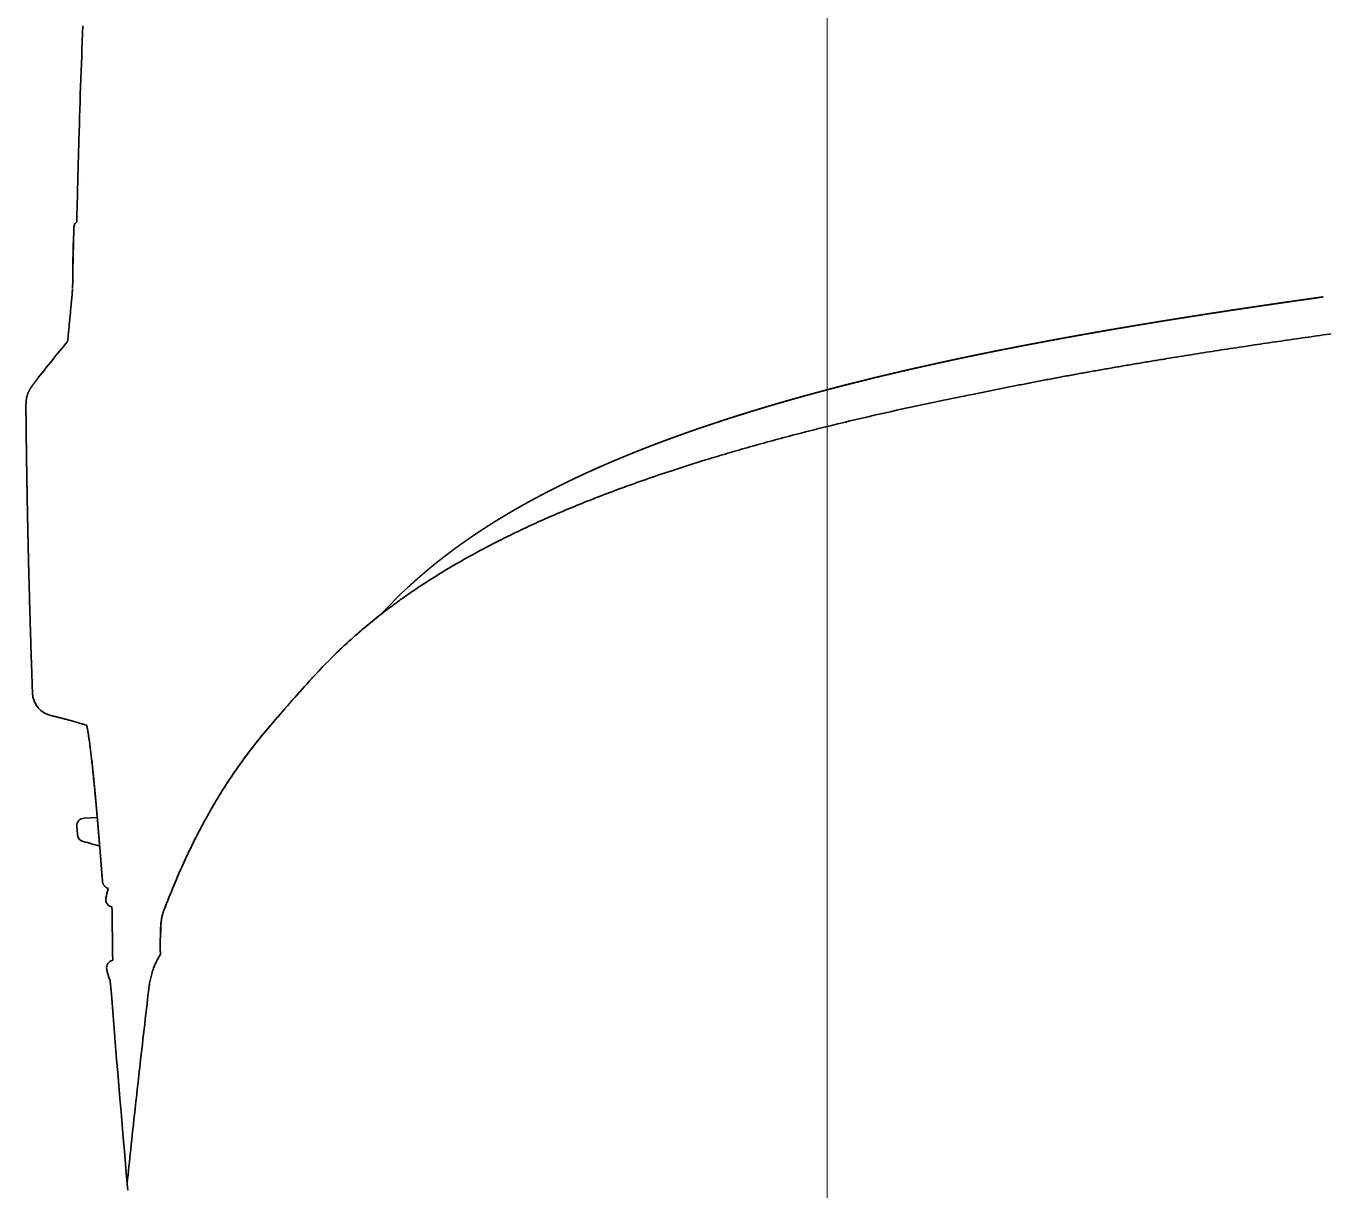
# Model space of a CAD drawing. Header units: millimetres. Extents: x 120 to 10915, y 515 to 8014.
# Drawn here: x 8266.06 to 8308.87, y 6933.44 to 6971.86 of the extents above; entities that cross this region are included whole.
import ezdxf

# ---------------------------------------------------------------- set-up
doc = ezdxf.new("R2010")
doc.units = ezdxf.units.MM
doc.layers.get('0').update_dxf_attribs({"lineweight": 13})
doc.layers.add('201_Dimensions', color=7, linetype='Continuous', lineweight=13)

# ---------------------------------------------------------------- blocks, each defined once
blk = doc.blocks.new('BLOCK14')
at = {"layer": '201_Dimensions', "color": 2, "lineweight": 18}
blk.add_line((8292.5, 3172.5), (8292.5, 2833.721191), dxfattribs=at)
blk = doc.blocks.new('2903066')
at = {"layer": '201_Dimensions', "color": 3, "lineweight": 35}
for p, q in [((8267.916, 3066.673), (8267.916, 3066.672)), ((8267.64, 3065.184), (8267.636, 3065.055)), ((8267.64, 3065.183), (8267.636, 3065.055)), ((8267.642, 3065.226), (8267.64, 3065.184)), ((8267.642, 3065.223), (8267.64, 3065.183)), ((8267.64, 3065.184), (8267.64, 3065.183)), ((8267.642, 3065.226), (8267.642, 3065.223)), ((8267.733, 3065.397), (8267.682, 3065.344)), ((8267.683, 3065.344), (8267.682, 3065.344)), ((8297.299, 3059.704), (8298.47, 3059.938)), ((8288.778, 3058.75), (8288.831, 3058.767)), ((8288.831, 3058.767), (8288.833, 3058.768)), ((8289.003, 3058.824), (8288.833, 3058.768)), ((8289.003, 3058.824), (8289.005, 3058.824)), ((8266.911, 3049.094), (8266.911, 3049.094)), ((8266.911, 3049.094), (8266.911, 3049.094)), ((8267.905, 3048.829), (8267.925, 3048.823)), ((8267.905, 3048.829), (8267.923, 3048.824)), ((8267.941, 3048.818), (8267.921, 3048.824)), ((8267.947, 3048.816), (8267.941, 3048.818)), ((8268.065, 3048.779), (8267.941, 3048.818)), ((8268.064, 3048.779), (8267.941, 3048.818)), ((8274.124, 3048.772), (8274.127, 3048.776)), ((8267.975, 3045.718), (8268.411, 3045.741)), ((8267.738, 3045.454), (8267.754, 3045.176)), ((8268.584, 3043.639), (8268.583, 3043.63)), ((8268.769, 3043.38), (8268.774, 3043.396)), ((8268.769, 3043.38), (8268.774, 3043.396)), ((8268.898, 3042.784), (8268.9, 3042.671)), ((8268.9, 3042.671), (8268.9, 3042.677)), ((8268.9, 3042.671), (8268.92, 3041.252)), ((8270.622, 3042.708), (8270.62, 3042.704)), ((8270.62, 3042.704), (8270.622, 3042.708)), ((8270.497, 3041.913), (8270.492, 3041.598)), ((8270.497, 3041.913), (8270.492, 3041.611)), ((8268.92, 3041.252), (8268.92, 3041.258)), ((8268.92, 3041.252), (8268.923, 3041.029)), ((8270.492, 3041.611), (8270.491, 3041.497))]:
    blk.add_line(p, q, dxfattribs=at)
for centre, radius, start, end in [((8551.164, 3060.067), 283.472, 177.61538, 178.42532), ((8267.773, 3065.257), 0.125, 135.9019, 177.9317), ((8337.082, 3062.755), 69.484, 178.10339, 179.62136), ((8337.094, 3062.755), 69.497, 178.10353, 179.62121), ((8301.418, 3033.045), 44.293, 140.1111, 142.2105), ((8289.437, 3041.726), 15.836, 132.7986, 137.3661), ((8289.256, 3037.825), 18.594, 134.3089, 138.0889), ((8289.23, 3037.851), 18.557, 134.3071, 138.0919), ((8327.903, 3002.827), 70.733, 137.90232, 139.48917), ((8327.916, 3002.816), 70.749, 137.90276, 139.48813), ((8267.073, 3049.878), 0.8, 182.0213, 258.3618), ((8267.988, 3045.469), 0.25, 93, 183.3404), ((8268.004, 3045.191), 0.25, 183.3421, 257.6477), ((8266.465, 3038.886), 6.24, 71.047, 76.2223), ((8272.976, 3042.2), 4.369, 164.3322, 168.3737), ((8268.941, 3043.03), 0.25, 168.3714, 260.1096), ((8270.576, 3041.906), 0.0794, 154.6344, 175.4853), ((8268.969, 3040.783), 0.25, 100.6749, 193.3178), ((8268.969, 3040.783), 0.25, 100.6749, 193.3178), ((8273.141, 3041.773), 4.538, 193.3405, 197.2551), ((8269.047, 3040.5), 0.25, 197.1146, 214.7148), ((9243.861, 3118.058), 978.111, 184.557183, 184.962716)]:
    blk.add_arc(centre, radius, start, end, dxfattribs=at)
for points, degree, knots in [([(8267.733, 3065.397), (8267.737, 3065.501), (8267.743, 3065.72), (8267.752, 3066.071), (8267.762, 3066.46), (8267.773, 3066.89), (8267.785, 3067.359), (8267.794, 3067.686), (8267.799, 3067.856)], 3, [0, 0, 0, 0, 1.24733, 2.63298, 4.207514, 5.92143, 7.789507, 9.83988, 9.83988, 9.83988, 9.83988]), ([(8267.682, 3065.344), (8267.68, 3065.342), (8267.678, 3065.339), (8267.674, 3065.335), (8267.67, 3065.33), (8267.667, 3065.325), (8267.664, 3065.32), (8267.661, 3065.315), (8267.658, 3065.31), (8267.656, 3065.305), (8267.654, 3065.301), (8267.653, 3065.296), (8267.651, 3065.291), (8267.649, 3065.286), (8267.648, 3065.28), (8267.646, 3065.271), (8267.644, 3065.253), (8267.643, 3065.238), (8267.642, 3065.226)], 3, [0, 0, 0, 0, 0.0233987, 0.0467561, 0.0701611, 0.0935393, 0.1170423, 0.1406055, 0.1643286, 0.1882135, 0.2040869, 0.2245872, 0.2455115, 0.2671598, 0.2899374, 0.3226887, 0.3665065, 0.5088522, 0.5088522, 0.5088522, 0.5088522]), ([(8298.47, 3059.938), (8300.186, 3060.281), (8301.909, 3060.593), (8303.63, 3060.88), (8306.79, 3061.373), (8309.956, 3061.818), (8311.385, 3062.011), (8313.609, 3062.302), (8315.835, 3062.581), (8316.62, 3062.678), (8319.08, 3062.979), (8321.542, 3063.269), (8323.23, 3063.464), (8327.075, 3063.903), (8330.922, 3064.329), (8333.045, 3064.561), (8335.219, 3064.796), (8337.393, 3065.03)], 5, [0, 0, 0, 0, 0, 0, 34.999018, 34.999018, 34.999018, 63.955696, 63.955696, 63.955696, 79.862865, 79.862865, 79.862865, 113.536073, 113.536073, 113.536073, 157.27085, 157.27085, 157.27085, 157.27085, 157.27085, 157.27085]), ([(8267.599, 3063.199), (8267.595, 3063.162), (8267.589, 3063.086), (8267.578, 3062.974), (8267.568, 3062.863), (8267.558, 3062.753), (8267.548, 3062.645), (8267.538, 3062.537), (8267.528, 3062.431), (8267.518, 3062.327), (8267.508, 3062.223), (8267.499, 3062.121), (8267.489, 3062.021), (8267.479, 3061.922), (8267.47, 3061.824), (8267.46, 3061.728), (8267.451, 3061.634), (8267.442, 3061.541), (8267.436, 3061.481), (8267.432, 3061.451)], 3, [0, 0, 0, 0, 0.45509, 0.905673, 1.351645, 1.792906, 2.229368, 2.660836, 3.086532, 3.507299, 3.92295, 4.332914, 4.736451, 5.134832, 5.527802, 5.91359, 6.292316, 6.665597, 7.026025, 7.026025, 7.026025, 7.026025]), ([(8288.833, 3058.768), (8288.85, 3058.774), (8288.867, 3058.779), (8288.885, 3058.785), (8288.919, 3058.796), (8288.952, 3058.807), (8288.975, 3058.815), (8289.008, 3058.826), (8289.042, 3058.837), (8289.06, 3058.842), (8289.096, 3058.854), (8289.132, 3058.866), (8289.145, 3058.87), (8289.181, 3058.882), (8289.217, 3058.893), (8289.234, 3058.899), (8289.269, 3058.91), (8289.304, 3058.922), (8289.322, 3058.927), (8289.357, 3058.938), (8289.392, 3058.95), (8289.41, 3058.955), (8289.445, 3058.966), (8289.48, 3058.978), (8289.497, 3058.983), (8289.532, 3058.994), (8289.567, 3059.005), (8289.585, 3059.011), (8289.62, 3059.022), (8289.655, 3059.033), (8289.672, 3059.038), (8289.708, 3059.049), (8289.743, 3059.06), (8289.76, 3059.066), (8289.795, 3059.077), (8289.83, 3059.088), (8289.848, 3059.093), (8289.883, 3059.104), (8289.918, 3059.115), (8289.936, 3059.12), (8289.971, 3059.131), (8290.006, 3059.142), (8290.024, 3059.147), (8290.059, 3059.158), (8290.094, 3059.169), (8290.112, 3059.174), (8290.147, 3059.185), (8290.182, 3059.196), (8290.199, 3059.201), (8290.237, 3059.212), (8290.274, 3059.224), (8290.293, 3059.229), (8290.333, 3059.241), (8290.372, 3059.253), (8290.391, 3059.259), (8290.431, 3059.271), (8290.471, 3059.283), (8290.488, 3059.288), (8290.528, 3059.3), (8290.568, 3059.312), (8290.587, 3059.317), (8290.627, 3059.329), (8290.666, 3059.341), (8290.685, 3059.346), (8290.725, 3059.358), (8290.764, 3059.369), (8290.783, 3059.375), (8290.823, 3059.387), (8290.862, 3059.398), (8290.882, 3059.404), (8290.92, 3059.415), (8290.958, 3059.426), (8290.982, 3059.433), (8291.02, 3059.444), (8291.058, 3059.455), (8291.078, 3059.461), (8291.117, 3059.472), (8291.157, 3059.483), (8291.176, 3059.489), (8291.216, 3059.5), (8291.255, 3059.511), (8291.275, 3059.517), (8291.314, 3059.528), (8291.353, 3059.539), (8291.373, 3059.545), (8291.413, 3059.556), (8291.453, 3059.567), (8291.471, 3059.572), (8291.511, 3059.583), (8291.55, 3059.595), (8291.57, 3059.6), (8291.609, 3059.611), (8291.649, 3059.622), (8291.669, 3059.627), (8291.708, 3059.638), (8291.747, 3059.649), (8291.767, 3059.655), (8291.807, 3059.666), (8291.848, 3059.677), (8291.868, 3059.683), (8291.909, 3059.694), (8291.95, 3059.705), (8291.97, 3059.711), (8292.011, 3059.722), (8292.052, 3059.733), (8292.073, 3059.738), (8292.114, 3059.75), (8292.155, 3059.761), (8292.175, 3059.766), (8292.216, 3059.777), (8292.257, 3059.788), (8292.278, 3059.794), (8292.319, 3059.805), (8292.36, 3059.816), (8292.381, 3059.821), (8292.422, 3059.832), (8292.463, 3059.843), (8292.483, 3059.849), (8292.524, 3059.859), (8292.565, 3059.87), (8292.586, 3059.876), (8292.627, 3059.886), (8292.668, 3059.897), (8292.689, 3059.903), (8292.73, 3059.913), (8292.771, 3059.924), (8292.791, 3059.929), (8292.833, 3059.94), (8292.874, 3059.951), (8292.894, 3059.956), (8292.935, 3059.967), (8292.976, 3059.977), (8292.997, 3059.983), (8293.038, 3059.993), (8293.079, 3060.004), (8293.1, 3060.009), (8293.141, 3060.02), (8293.182, 3060.03), (8293.203, 3060.035), (8293.244, 3060.046), (8293.285, 3060.056), (8293.306, 3060.062), (8293.347, 3060.072), (8293.388, 3060.082), (8293.409, 3060.088), (8293.452, 3060.099), (8293.495, 3060.109), (8293.518, 3060.115), (8293.564, 3060.127), (8293.609, 3060.138), (8293.632, 3060.144), (8293.678, 3060.155), (8293.723, 3060.166), (8293.746, 3060.172), (8293.792, 3060.183), (8293.837, 3060.194), (8293.86, 3060.2), (8293.906, 3060.211), (8293.951, 3060.222), (8293.974, 3060.228), (8294.02, 3060.239), (8294.065, 3060.25), (8294.088, 3060.256), (8294.134, 3060.267), (8294.179, 3060.278), (8294.202, 3060.283), (8294.248, 3060.294), (8294.293, 3060.305), (8294.316, 3060.311), (8294.362, 3060.322), (8294.408, 3060.333), (8294.43, 3060.338), (8294.476, 3060.349), (8294.522, 3060.36), (8294.545, 3060.365), (8294.59, 3060.376), (8294.636, 3060.387), (8294.659, 3060.392), (8294.706, 3060.403), (8294.754, 3060.415), (8294.77, 3060.418), (8294.817, 3060.429), (8294.865, 3060.44), (8294.887, 3060.446), (8294.933, 3060.456), (8294.979, 3060.467), (8295.002, 3060.472), (8295.047, 3060.483), (8295.093, 3060.494), (8295.116, 3060.499), (8295.162, 3060.509), (8295.208, 3060.52), (8295.231, 3060.525), (8295.278, 3060.536), (8295.325, 3060.547), (8295.347, 3060.552), (8295.395, 3060.563), (8295.443, 3060.574), (8295.467, 3060.579), (8295.517, 3060.59), (8295.567, 3060.601), (8295.582, 3060.605), (8295.632, 3060.616), (8295.682, 3060.627), (8295.706, 3060.633), (8295.753, 3060.643), (8295.801, 3060.654), (8295.825, 3060.659), (8295.873, 3060.67), (8295.92, 3060.68), (8295.944, 3060.686), (8295.992, 3060.696), (8296.04, 3060.707), (8296.064, 3060.712), (8296.112, 3060.723), (8296.159, 3060.733), (8296.183, 3060.738), (8296.231, 3060.749), (8296.279, 3060.759), (8296.303, 3060.764), (8296.348, 3060.774), (8296.394, 3060.784), (8296.427, 3060.791), (8296.473, 3060.801), (8296.519, 3060.811), (8296.54, 3060.816), (8296.589, 3060.826), (8296.637, 3060.836), (8296.661, 3060.841), (8296.709, 3060.852), (8296.757, 3060.862), (8296.781, 3060.867), (8296.829, 3060.877), (8296.877, 3060.887), (8296.9, 3060.892), (8296.948, 3060.902), (8296.996, 3060.912), (8297.02, 3060.918), (8297.068, 3060.928), (8297.116, 3060.938), (8297.14, 3060.943), (8297.186, 3060.952), (8297.232, 3060.962), (8297.264, 3060.968), (8297.31, 3060.978), (8297.356, 3060.988), (8297.38, 3060.993), (8297.429, 3061.003), (8297.477, 3061.012), (8297.501, 3061.017), (8297.549, 3061.027), (8297.597, 3061.037), (8297.621, 3061.042), (8297.67, 3061.052), (8297.718, 3061.062), (8297.742, 3061.067), (8297.789, 3061.076), (8297.836, 3061.086), (8297.865, 3061.092), (8297.912, 3061.101), (8297.959, 3061.111), (8297.983, 3061.115), (8298.034, 3061.126), (8298.085, 3061.136), (8298.099, 3061.139), (8298.149, 3061.149), (8298.2, 3061.159), (8298.224, 3061.164), (8298.276, 3061.174), (8298.328, 3061.184), (8298.338, 3061.186), (8298.39, 3061.197), (8298.442, 3061.207), (8298.466, 3061.211), (8298.514, 3061.221), (8298.562, 3061.23), (8298.586, 3061.235), (8298.635, 3061.245), (8298.683, 3061.254), (8298.707, 3061.259), (8298.755, 3061.268), (8298.804, 3061.278), (8298.828, 3061.282), (8298.876, 3061.292), (8298.925, 3061.301), (8298.949, 3061.306), (8298.997, 3061.315), (8299.045, 3061.324), (8299.069, 3061.329), (8299.12, 3061.339), (8299.171, 3061.348), (8299.197, 3061.353), (8299.25, 3061.363), (8299.303, 3061.373), (8299.329, 3061.378), (8299.382, 3061.388), (8299.435, 3061.398), (8299.461, 3061.403), (8299.514, 3061.413), (8299.567, 3061.423), (8299.593, 3061.428), (8299.646, 3061.438), (8299.699, 3061.448), (8299.726, 3061.453), (8299.778, 3061.463), (8299.831, 3061.473), (8299.858, 3061.478), (8299.911, 3061.487), (8299.964, 3061.497), (8299.99, 3061.502), (8300.043, 3061.512), (8300.096, 3061.522), (8300.122, 3061.527), (8300.177, 3061.537), (8300.232, 3061.547), (8300.251, 3061.55), (8300.306, 3061.56), (8300.36, 3061.57), (8300.387, 3061.575), (8300.44, 3061.585), (8300.493, 3061.594), (8300.519, 3061.599), (8300.572, 3061.608), (8300.625, 3061.618), (8300.651, 3061.623), (8300.704, 3061.632), (8300.757, 3061.642), (8300.784, 3061.647), (8300.837, 3061.656), (8300.89, 3061.665), (8300.916, 3061.67), (8300.969, 3061.68), (8301.023, 3061.689), (8301.048, 3061.694), (8301.101, 3061.703), (8301.155, 3061.712), (8301.181, 3061.717), (8301.236, 3061.727), (8301.29, 3061.736), (8301.318, 3061.741), (8301.375, 3061.751), (8301.431, 3061.761), (8301.459, 3061.766), (8301.516, 3061.776), (8301.572, 3061.786), (8301.6, 3061.791), (8301.657, 3061.8), (8301.713, 3061.81), (8301.741, 3061.815), (8301.797, 3061.825), (8301.854, 3061.834), (8301.882, 3061.839), (8301.938, 3061.849), (8301.995, 3061.859), (8302.023, 3061.863), (8302.079, 3061.873), (8302.136, 3061.883), (8302.164, 3061.888), (8302.22, 3061.897), (8302.277, 3061.907), (8302.305, 3061.911), (8302.361, 3061.921), (8302.418, 3061.931), (8302.446, 3061.935), (8302.502, 3061.945), (8302.559, 3061.954), (8302.587, 3061.959), (8302.643, 3061.968), (8302.7, 3061.978), (8302.728, 3061.983), (8302.788, 3061.993), (8302.849, 3062.003), (8302.861, 3062.005), (8302.921, 3062.015), (8302.982, 3062.025), (8303.01, 3062.029), (8303.067, 3062.039), (8303.123, 3062.048), (8303.151, 3062.053), (8303.208, 3062.062), (8303.264, 3062.071), (8303.292, 3062.076), (8303.349, 3062.085), (8303.405, 3062.094), (8303.433, 3062.099), (8303.491, 3062.108), (8303.549, 3062.118), (8303.578, 3062.123), (8303.637, 3062.132), (8303.696, 3062.142), (8303.726, 3062.146), (8303.785, 3062.156), (8303.843, 3062.165), (8303.874, 3062.17), (8303.93, 3062.179), (8303.985, 3062.188), (8304.027, 3062.195), (8304.083, 3062.204), (8304.139, 3062.213), (8304.168, 3062.217), (8304.225, 3062.226), (8304.282, 3062.235), (8304.321, 3062.242), (8304.377, 3062.251), (8304.434, 3062.259), (8304.464, 3062.264), (8304.523, 3062.273), (8304.582, 3062.283), (8304.611, 3062.287), (8304.67, 3062.297), (8304.729, 3062.306), (8304.759, 3062.31), (8304.818, 3062.32), (8304.877, 3062.329), (8304.906, 3062.334), (8304.963, 3062.342), (8305.019, 3062.351), (8305.059, 3062.357), (8305.116, 3062.366), (8305.172, 3062.375), (8305.202, 3062.379), (8305.259, 3062.388), (8305.317, 3062.397), (8305.352, 3062.402), (8305.407, 3062.411), (8305.462, 3062.419), (8305.502, 3062.425), (8305.559, 3062.434), (8305.615, 3062.443), (8305.645, 3062.447), (8305.704, 3062.456), (8305.763, 3062.465), (8305.792, 3062.47), (8305.851, 3062.479), (8305.91, 3062.488), (8305.94, 3062.492), (8305.999, 3062.501), (8306.058, 3062.51), (8306.087, 3062.514), (8306.151, 3062.524), (8306.215, 3062.533), (8306.226, 3062.535), (8306.289, 3062.545), (8306.353, 3062.554), (8306.383, 3062.558), (8306.442, 3062.567), (8306.501, 3062.576), (8306.53, 3062.58), (8306.589, 3062.589), (8306.648, 3062.598), (8306.678, 3062.602), (8306.737, 3062.611), (8306.796, 3062.62), (8306.826, 3062.624), (8306.887, 3062.633), (8306.949, 3062.642), (8306.968, 3062.645), (8307.027, 3062.654), (8307.085, 3062.662), (8307.127, 3062.668), (8307.183, 3062.677), (8307.24, 3062.685), (8307.268, 3062.689), (8307.324, 3062.697), (8307.381, 3062.706), (8307.422, 3062.712), (8307.478, 3062.72), (8307.534, 3062.728), (8307.564, 3062.732), (8307.623, 3062.741), (8307.682, 3062.749), (8307.712, 3062.753), (8307.771, 3062.762), (8307.83, 3062.77), (8307.859, 3062.775), (8307.919, 3062.783), (8307.978, 3062.792), (8308.007, 3062.796), (8308.066, 3062.804), (8308.125, 3062.813), (8308.155, 3062.817), (8308.193, 3062.822), (8308.231, 3062.828), (8308.239, 3062.829), (8308.255, 3062.831), (8308.272, 3062.834), (8308.28, 3062.835), (8308.296, 3062.837), (8308.313, 3062.839), (8308.321, 3062.841), (8308.338, 3062.843), (8308.354, 3062.845), (8308.362, 3062.847), (8308.379, 3062.849), (8308.395, 3062.851), (8308.404, 3062.852), (8308.42, 3062.855), (8308.436, 3062.857), (8308.445, 3062.858), (8308.461, 3062.861), (8308.478, 3062.863), (8308.486, 3062.864), (8308.502, 3062.866), (8308.519, 3062.869), (8308.527, 3062.87), (8308.544, 3062.872), (8308.56, 3062.875), (8308.568, 3062.876), (8308.585, 3062.878), (8308.601, 3062.88), (8308.61, 3062.881), (8308.626, 3062.884), (8308.642, 3062.886), (8308.651, 3062.887), (8308.667, 3062.89), (8308.684, 3062.892), (8308.692, 3062.893), (8308.708, 3062.895), (8308.725, 3062.898), (8308.733, 3062.899), (8308.75, 3062.901), (8308.766, 3062.904), (8308.774, 3062.905), (8308.791, 3062.907), (8308.807, 3062.909), (8308.816, 3062.91), (8308.832, 3062.913), (8308.848, 3062.915), (8308.857, 3062.916), (8308.865, 3062.917), (8308.873, 3062.919)], 5, [0, 0, 0, 0, 0, 0, 0.367699, 0.367699, 0.367699, 0.709342, 0.709342, 0.709342, 1.07704, 1.07704, 1.07704, 1.465852, 1.465852, 1.465852, 1.83355, 1.83355, 1.83355, 2.201249, 2.201249, 2.201249, 2.568947, 2.568947, 2.568947, 2.936646, 2.936646, 2.936646, 3.304344, 3.304344, 3.304344, 3.672042, 3.672042, 3.672042, 4.039741, 4.039741, 4.039741, 4.407439, 4.407439, 4.407439, 4.775137, 4.775137, 4.775137, 5.142836, 5.142836, 5.142836, 5.510534, 5.510534, 5.510534, 5.878232, 5.878232, 5.878232, 6.287297, 6.287297, 6.287297, 6.696362, 6.696362, 6.696362, 7.119904, 7.119904, 7.119904, 7.528968, 7.528968, 7.528968, 7.938033, 7.938033, 7.938033, 8.347098, 8.347098, 8.347098, 8.756163, 8.756163, 8.756163, 9.139854, 9.139854, 9.139854, 9.548919, 9.548919, 9.548919, 9.957983, 9.957983, 9.957983, 10.367048, 10.367048, 10.367048, 10.776112, 10.776112, 10.776112, 11.1933, 11.1933, 11.1933, 11.602364, 11.602364, 11.602364, 12.011429, 12.011429, 12.011429, 12.420493, 12.420493, 12.420493, 12.845337, 12.845337, 12.845337, 13.270181, 13.270181, 13.270181, 13.695025, 13.695025, 13.695025, 14.119869, 14.119869, 14.119869, 14.544713, 14.544713, 14.544713, 14.969557, 14.969557, 14.969557, 15.394401, 15.394401, 15.394401, 15.819245, 15.819245, 15.819245, 16.244089, 16.244089, 16.244089, 16.668933, 16.668933, 16.668933, 17.093777, 17.093777, 17.093777, 17.51862, 17.51862, 17.51862, 17.945098, 17.945098, 17.945098, 18.369942, 18.369942, 18.369942, 18.794786, 18.794786, 18.794786, 19.219629, 19.219629, 19.219629, 19.689162, 19.689162, 19.689162, 20.158694, 20.158694, 20.158694, 20.628226, 20.628226, 20.628226, 21.097758, 21.097758, 21.097758, 21.567291, 21.567291, 21.567291, 22.036823, 22.036823, 22.036823, 22.506355, 22.506355, 22.506355, 22.975887, 22.975887, 22.975887, 23.445419, 23.445419, 23.445419, 23.914951, 23.914951, 23.914951, 24.384483, 24.384483, 24.384483, 24.88967, 24.88967, 24.88967, 25.359202, 25.359202, 25.359202, 25.828734, 25.828734, 25.828734, 26.298266, 26.298266, 26.298266, 26.767798, 26.767798, 26.767798, 27.262604, 27.262604, 27.262604, 27.751703, 27.751703, 27.751703, 28.284595, 28.284595, 28.284595, 28.773694, 28.773694, 28.773694, 29.262794, 29.262794, 29.262794, 29.751894, 29.751894, 29.751894, 30.240994, 30.240994, 30.240994, 30.730093, 30.730093, 30.730093, 31.219193, 31.219193, 31.219193, 31.663788, 31.663788, 31.663788, 32.166011, 32.166011, 32.166011, 32.65511, 32.65511, 32.65511, 33.14421, 33.14421, 33.14421, 33.633309, 33.633309, 33.633309, 34.122409, 34.122409, 34.122409, 34.611508, 34.611508, 34.611508, 35.064811, 35.064811, 35.064811, 35.556897, 35.556897, 35.556897, 36.048984, 36.048984, 36.048984, 36.541071, 36.541071, 36.541071, 37.033157, 37.033157, 37.033157, 37.498347, 37.498347, 37.498347, 37.990434, 37.990434, 37.990434, 38.532907, 38.532907, 38.532907, 39.024994, 39.024994, 39.024994, 39.585209, 39.585209, 39.585209, 40.077295, 40.077295, 40.077295, 40.569382, 40.569382, 40.569382, 41.061468, 41.061468, 41.061468, 41.553554, 41.553554, 41.553554, 42.045641, 42.045641, 42.045641, 42.537727, 42.537727, 42.537727, 43.075613, 43.075613, 43.075613, 43.613499, 43.613499, 43.613499, 44.151384, 44.151384, 44.151384, 44.68927, 44.68927, 44.68927, 45.227156, 45.227156, 45.227156, 45.765041, 45.765041, 45.765041, 46.302927, 46.302927, 46.302927, 46.840813, 46.840813, 46.840813, 47.414543, 47.414543, 47.414543, 47.952428, 47.952428, 47.952428, 48.490314, 48.490314, 48.490314, 49.028199, 49.028199, 49.028199, 49.566085, 49.566085, 49.566085, 50.10397, 50.10397, 50.10397, 50.646339, 50.646339, 50.646339, 51.185314, 51.185314, 51.185314, 51.757341, 51.757341, 51.757341, 52.329368, 52.329368, 52.329368, 52.901395, 52.901395, 52.901395, 53.473423, 53.473423, 53.473423, 54.04545, 54.04545, 54.04545, 54.617477, 54.617477, 54.617477, 55.189504, 55.189504, 55.189504, 55.761532, 55.761532, 55.761532, 56.333559, 56.333559, 56.333559, 56.905586, 56.905586, 56.905586, 57.477613, 57.477613, 57.477613, 58.131114, 58.131114, 58.131114, 58.703141, 58.703141, 58.703141, 59.275168, 59.275168, 59.275168, 59.847195, 59.847195, 59.847195, 60.419222, 60.419222, 60.419222, 61.016802, 61.016802, 61.016802, 61.614381, 61.614381, 61.614381, 62.205012, 62.205012, 62.205012, 62.739514, 62.739514, 62.739514, 63.337094, 63.337094, 63.337094, 63.886937, 63.886937, 63.886937, 64.484517, 64.484517, 64.484517, 65.082096, 65.082096, 65.082096, 65.679676, 65.679676, 65.679676, 66.277255, 66.277255, 66.277255, 66.820215, 66.820215, 66.820215, 67.417794, 67.417794, 67.417794, 67.990594, 67.990594, 67.990594, 68.532495, 68.532495, 68.532495, 69.130074, 69.130074, 69.130074, 69.727653, 69.727653, 69.727653, 70.324679, 70.324679, 70.324679, 70.921705, 70.921705, 70.921705, 71.614222, 71.614222, 71.614222, 72.211248, 72.211248, 72.211248, 72.808274, 72.808274, 72.808274, 73.4053, 73.4053, 73.4053, 74.002326, 74.002326, 74.002326, 74.65307, 74.65307, 74.65307, 75.189131, 75.189131, 75.189131, 75.792746, 75.792746, 75.792746, 76.330095, 76.330095, 76.330095, 76.927121, 76.927121, 76.927121, 77.524147, 77.524147, 77.524147, 78.121173, 78.121173, 78.121173, 78.718199, 78.718199, 78.718199, 79.315224, 79.315224, 79.315224, 79.481645, 79.481645, 79.481645, 79.648066, 79.648066, 79.648066, 79.814486, 79.814486, 79.814486, 79.980907, 79.980907, 79.980907, 80.147328, 80.147328, 80.147328, 80.313748, 80.313748, 80.313748, 80.480169, 80.480169, 80.480169, 80.64659, 80.64659, 80.64659, 80.81301, 80.81301, 80.81301, 80.979431, 80.979431, 80.979431, 81.145851, 81.145851, 81.145851, 81.312272, 81.312272, 81.312272, 81.478693, 81.478693, 81.478693, 81.645113, 81.645113, 81.645113, 81.811534, 81.811534, 81.811534, 81.977955, 81.977955, 81.977955, 81.977955, 81.977955, 81.977955]), ([(8308.873, 3062.919), (8307.862, 3062.777), (8306.851, 3062.631), (8305.838, 3062.48), (8303.929, 3062.185), (8302.024, 3061.867), (8301.128, 3061.712), (8299.058, 3061.337), (8296.997, 3060.922), (8295.833, 3060.672), (8293.756, 3060.193), (8291.696, 3059.645), (8290.794, 3059.389), (8289.896, 3059.117), (8289.005, 3058.824)], 5, [0, 0, 0, 0, 0, 0, 20.420812, 20.420812, 20.420812, 38.62105, 38.62105, 38.62105, 62.477711, 62.477711, 62.477711, 81.245035, 81.245035, 81.245035, 81.245035, 81.245035, 81.245035]), ([(8266.058, 3059.12), (8266.058, 3059.199), (8266.057, 3059.279), (8266.057, 3059.359), (8266.062, 3059.5), (8266.087, 3059.637), (8266.104, 3059.695), (8266.151, 3059.813), (8266.218, 3059.923), (8266.257, 3059.978), (8266.311, 3060.052), (8266.368, 3060.126), (8266.383, 3060.146), (8266.399, 3060.166), (8266.415, 3060.187)], 5, [0, 0, 0, 0, 0, 0, 1.613588, 1.613588, 1.613588, 2.873977, 2.873977, 2.873977, 4.236162, 4.236162, 4.236162, 4.755574, 4.755574, 4.755574, 4.755574, 4.755574, 4.755574]), ([(8297.299, 3059.704), (8296.934, 3059.631), (8296.149, 3059.472), (8294.951, 3059.215), (8293.719, 3058.936), (8292.523, 3058.65), (8291.486, 3058.387), (8290.602, 3058.151), (8289.862, 3057.945), (8289.147, 3057.738), (8288.497, 3057.542), (8287.909, 3057.358), (8287.552, 3057.243), (8287.376, 3057.185)], 3, [0, 0, 0, 0, 4.462568, 9.609135, 14.701395, 19.625203, 24.366542, 27.536993, 30.60702, 33.584602, 36.464253, 38.751494, 40.975983, 40.975983, 40.975983, 40.975983]), ([(8266.273, 3049.85), (8266.246, 3050.629), (8266.22, 3051.409), (8266.196, 3052.189), (8266.174, 3052.98), (8266.154, 3053.771), (8266.153, 3053.782), (8266.126, 3054.856), (8266.103, 3055.93), (8266.084, 3056.993), (8266.069, 3058.057), (8266.058, 3059.12)], 5, [0, 0, 0, 0, 0, 0, 15.687867, 15.687867, 15.687867, 15.910846, 15.910846, 15.910846, 37.272193, 37.272193, 37.272193, 37.272193, 37.272193, 37.272193]), ([(8288.778, 3058.75), (8288.764, 3058.745), (8288.75, 3058.74), (8288.735, 3058.736), (8288.707, 3058.726), (8288.679, 3058.717), (8288.665, 3058.712), (8288.637, 3058.703), (8288.609, 3058.693), (8288.593, 3058.688), (8288.565, 3058.679), (8288.537, 3058.669), (8288.523, 3058.664), (8288.495, 3058.655), (8288.466, 3058.645), (8288.452, 3058.64), (8288.424, 3058.631), (8288.396, 3058.621), (8288.382, 3058.616), (8288.353, 3058.607), (8288.325, 3058.597), (8288.311, 3058.592), (8288.282, 3058.582), (8288.253, 3058.573), (8288.241, 3058.568), (8288.212, 3058.558), (8288.184, 3058.549), (8288.17, 3058.544), (8288.141, 3058.534), (8288.113, 3058.524), (8288.099, 3058.519), (8288.07, 3058.509), (8288.042, 3058.499), (8288.029, 3058.495), (8288, 3058.485), (8287.971, 3058.474), (8287.959, 3058.47), (8287.93, 3058.46), (8287.902, 3058.45), (8287.887, 3058.445), (8287.86, 3058.435), (8287.832, 3058.425), (8287.817, 3058.42), (8287.789, 3058.41), (8287.761, 3058.4), (8287.747, 3058.395), (8287.719, 3058.385), (8287.69, 3058.375), (8287.676, 3058.37), (8287.645, 3058.359), (8287.615, 3058.348), (8287.594, 3058.34), (8287.559, 3058.328), (8287.525, 3058.315), (8287.507, 3058.309), (8287.472, 3058.296), (8287.437, 3058.284), (8287.418, 3058.277), (8287.383, 3058.264), (8287.348, 3058.251), (8287.331, 3058.245), (8287.296, 3058.232), (8287.26, 3058.219), (8287.243, 3058.212), (8287.208, 3058.199), (8287.172, 3058.186), (8287.155, 3058.18), (8287.12, 3058.167), (8287.084, 3058.154), (8287.067, 3058.147), (8287.032, 3058.134), (8286.997, 3058.121), (8286.979, 3058.114), (8286.944, 3058.101), (8286.91, 3058.088), (8286.89, 3058.08), (8286.857, 3058.068), (8286.823, 3058.055), (8286.802, 3058.047), (8286.768, 3058.034), (8286.734, 3058.021), (8286.716, 3058.014), (8286.679, 3058), (8286.643, 3057.986), (8286.632, 3057.981), (8286.595, 3057.967), (8286.559, 3057.953), (8286.541, 3057.946), (8286.506, 3057.933), (8286.471, 3057.919), (8286.454, 3057.912), (8286.419, 3057.898), (8286.384, 3057.885), (8286.366, 3057.878), (8286.332, 3057.864), (8286.297, 3057.85), (8286.279, 3057.843), (8286.245, 3057.83), (8286.212, 3057.816), (8286.195, 3057.81), (8286.163, 3057.797), (8286.13, 3057.784), (8286.114, 3057.777), (8286.081, 3057.764), (8286.049, 3057.751), (8286.033, 3057.744), (8286, 3057.731), (8285.968, 3057.718), (8285.951, 3057.711), (8285.919, 3057.698), (8285.886, 3057.685), (8285.87, 3057.678), (8285.838, 3057.665), (8285.805, 3057.651), (8285.789, 3057.645), (8285.756, 3057.631), (8285.724, 3057.618), (8285.708, 3057.611), (8285.675, 3057.598), (8285.643, 3057.584), (8285.627, 3057.577), (8285.594, 3057.564), (8285.562, 3057.55), (8285.546, 3057.543), (8285.513, 3057.53), (8285.481, 3057.516), (8285.465, 3057.509), (8285.433, 3057.495), (8285.4, 3057.482), (8285.384, 3057.475), (8285.352, 3057.461), (8285.32, 3057.447), (8285.304, 3057.44), (8285.271, 3057.426), (8285.239, 3057.412), (8285.223, 3057.405), (8285.189, 3057.391), (8285.156, 3057.376), (8285.145, 3057.372), (8285.111, 3057.357), (8285.078, 3057.342), (8285.062, 3057.335), (8285.03, 3057.321), (8284.998, 3057.307), (8284.982, 3057.3), (8284.951, 3057.286), (8284.92, 3057.273), (8284.905, 3057.266), (8284.876, 3057.253), (8284.847, 3057.24), (8284.832, 3057.233), (8284.803, 3057.22), (8284.773, 3057.207), (8284.759, 3057.201), (8284.729, 3057.187), (8284.7, 3057.174), (8284.685, 3057.167), (8284.656, 3057.154), (8284.627, 3057.141), (8284.612, 3057.134), (8284.583, 3057.121), (8284.554, 3057.108), (8284.538, 3057.1), (8284.509, 3057.087), (8284.48, 3057.074), (8284.466, 3057.067), (8284.437, 3057.054), (8284.407, 3057.04), (8284.393, 3057.033), (8284.364, 3057.02), (8284.334, 3057.006), (8284.32, 3056.999), (8284.291, 3056.986), (8284.262, 3056.972), (8284.247, 3056.965), (8284.218, 3056.951), (8284.188, 3056.937), (8284.175, 3056.931), (8284.145, 3056.917), (8284.116, 3056.903), (8284.102, 3056.896), (8284.073, 3056.882), (8284.044, 3056.869), (8284.029, 3056.861), (8284.001, 3056.848), (8283.973, 3056.834), (8283.955, 3056.826), (8283.927, 3056.812), (8283.899, 3056.798), (8283.884, 3056.791), (8283.855, 3056.777), (8283.826, 3056.763), (8283.812, 3056.756), (8283.785, 3056.743), (8283.758, 3056.73), (8283.745, 3056.724), (8283.721, 3056.711), (8283.696, 3056.699), (8283.683, 3056.692), (8283.658, 3056.68), (8283.633, 3056.668), (8283.621, 3056.662), (8283.596, 3056.649), (8283.571, 3056.637), (8283.558, 3056.63), (8283.534, 3056.618), (8283.51, 3056.606), (8283.495, 3056.598), (8283.47, 3056.586), (8283.445, 3056.573), (8283.435, 3056.568), (8283.409, 3056.555), (8283.383, 3056.542), (8283.373, 3056.537), (8283.348, 3056.524), (8283.322, 3056.511), (8283.31, 3056.504), (8283.285, 3056.492), (8283.261, 3056.479), (8283.248, 3056.472), (8283.223, 3056.46), (8283.199, 3056.447), (8283.186, 3056.44), (8283.162, 3056.428), (8283.138, 3056.415), (8283.124, 3056.407), (8283.099, 3056.395), (8283.075, 3056.382), (8283.063, 3056.376), (8283.039, 3056.363), (8283.014, 3056.35), (8283.001, 3056.343), (8282.976, 3056.33), (8282.952, 3056.317), (8282.94, 3056.31), (8282.915, 3056.297), (8282.891, 3056.284), (8282.878, 3056.278), (8282.854, 3056.264), (8282.829, 3056.251), (8282.817, 3056.245), (8282.792, 3056.231), (8282.767, 3056.217), (8282.754, 3056.21), (8282.728, 3056.196), (8282.702, 3056.182), (8282.689, 3056.175), (8282.663, 3056.16), (8282.637, 3056.146), (8282.624, 3056.139), (8282.598, 3056.125), (8282.572, 3056.11), (8282.559, 3056.103), (8282.533, 3056.089), (8282.507, 3056.074), (8282.494, 3056.067), (8282.468, 3056.053), (8282.442, 3056.038), (8282.429, 3056.031), (8282.404, 3056.016), (8282.378, 3056.002), (8282.365, 3055.994), (8282.339, 3055.98), (8282.313, 3055.965), (8282.301, 3055.958), (8282.274, 3055.943), (8282.248, 3055.928), (8282.237, 3055.922), (8282.212, 3055.907), (8282.186, 3055.892), (8282.171, 3055.883), (8282.146, 3055.869), (8282.121, 3055.854), (8282.108, 3055.847), (8282.082, 3055.832), (8282.056, 3055.817), (8282.045, 3055.81), (8282.019, 3055.795), (8281.993, 3055.779), (8281.98, 3055.772), (8281.955, 3055.757), (8281.929, 3055.742), (8281.917, 3055.734), (8281.891, 3055.719), (8281.866, 3055.704), (8281.853, 3055.696), (8281.828, 3055.681), (8281.802, 3055.666), (8281.789, 3055.658), (8281.765, 3055.643), (8281.741, 3055.629), (8281.729, 3055.621), (8281.705, 3055.607), (8281.682, 3055.593), (8281.67, 3055.586), (8281.647, 3055.571), (8281.624, 3055.557), (8281.612, 3055.55), (8281.589, 3055.535), (8281.565, 3055.521), (8281.554, 3055.514), (8281.53, 3055.499), (8281.507, 3055.485), (8281.496, 3055.478), (8281.472, 3055.463), (8281.449, 3055.448), (8281.437, 3055.441), (8281.415, 3055.427), (8281.392, 3055.412), (8281.379, 3055.404), (8281.356, 3055.39), (8281.333, 3055.375), (8281.322, 3055.368), (8281.299, 3055.353), (8281.276, 3055.339), (8281.263, 3055.33), (8281.241, 3055.316), (8281.219, 3055.302), (8281.205, 3055.293), (8281.183, 3055.278), (8281.16, 3055.264), (8281.149, 3055.256), (8281.126, 3055.242), (8281.103, 3055.227), (8281.091, 3055.219), (8281.068, 3055.204), (8281.045, 3055.189), (8281.034, 3055.181), (8281.011, 3055.166), (8280.988, 3055.151), (8280.977, 3055.143), (8280.954, 3055.128), (8280.931, 3055.113), (8280.92, 3055.105), (8280.897, 3055.09), (8280.874, 3055.075), (8280.863, 3055.067), (8280.841, 3055.052), (8280.818, 3055.037), (8280.808, 3055.03), (8280.786, 3055.015), (8280.764, 3055), (8280.753, 3054.993), (8280.732, 3054.978), (8280.71, 3054.963), (8280.699, 3054.955), (8280.677, 3054.94), (8280.656, 3054.926), (8280.645, 3054.918), (8280.623, 3054.903), (8280.602, 3054.888), (8280.591, 3054.88), (8280.569, 3054.865), (8280.548, 3054.85), (8280.537, 3054.843), (8280.515, 3054.827), (8280.494, 3054.812), (8280.483, 3054.805), (8280.462, 3054.789), (8280.44, 3054.774), (8280.43, 3054.767), (8280.408, 3054.751), (8280.387, 3054.736), (8280.376, 3054.728), (8280.355, 3054.713), (8280.334, 3054.698), (8280.323, 3054.69), (8280.302, 3054.674), (8280.28, 3054.659), (8280.27, 3054.651), (8280.248, 3054.636), (8280.227, 3054.62), (8280.217, 3054.612), (8280.195, 3054.597), (8280.174, 3054.581), (8280.164, 3054.573), (8280.142, 3054.557), (8280.12, 3054.541), (8280.112, 3054.535), (8280.091, 3054.519), (8280.069, 3054.503), (8280.058, 3054.495), (8280.037, 3054.479), (8280.016, 3054.463), (8280.006, 3054.455), (8279.985, 3054.44), (8279.965, 3054.425), (8279.956, 3054.417), (8279.936, 3054.403), (8279.917, 3054.388), (8279.907, 3054.38), (8279.888, 3054.366), (8279.869, 3054.351), (8279.859, 3054.343), (8279.84, 3054.329), (8279.821, 3054.314), (8279.811, 3054.306), (8279.792, 3054.291), (8279.773, 3054.276), (8279.764, 3054.269), (8279.745, 3054.254), (8279.726, 3054.24), (8279.715, 3054.231), (8279.696, 3054.216), (8279.678, 3054.201), (8279.668, 3054.194), (8279.649, 3054.179), (8279.63, 3054.164), (8279.621, 3054.156), (8279.602, 3054.141), (8279.583, 3054.126), (8279.573, 3054.118), (8279.555, 3054.103), (8279.536, 3054.088), (8279.526, 3054.08), (8279.507, 3054.065), (8279.489, 3054.049), (8279.479, 3054.042), (8279.46, 3054.026), (8279.442, 3054.011), (8279.432, 3054.003), (8279.414, 3053.988), (8279.395, 3053.973), (8279.385, 3053.965), (8279.366, 3053.949), (8279.347, 3053.933), (8279.34, 3053.927), (8279.321, 3053.911), (8279.302, 3053.895), (8279.292, 3053.887), (8279.274, 3053.871), (8279.255, 3053.856), (8279.246, 3053.848), (8279.23, 3053.834), (8279.213, 3053.82), (8279.206, 3053.814), (8279.192, 3053.802), (8279.178, 3053.791), (8279.171, 3053.785), (8279.157, 3053.773), (8279.144, 3053.761), (8279.137, 3053.755), (8279.123, 3053.743), (8279.109, 3053.731), (8279.102, 3053.725), (8279.088, 3053.713), (8279.074, 3053.701), (8279.067, 3053.695), (8279.053, 3053.683), (8279.04, 3053.671), (8279.033, 3053.665), (8279.019, 3053.652), (8279.005, 3053.64), (8278.998, 3053.634), (8278.984, 3053.622), (8278.971, 3053.61), (8278.964, 3053.604), (8278.95, 3053.592), (8278.936, 3053.58), (8278.929, 3053.574), (8278.916, 3053.561), (8278.902, 3053.549), (8278.895, 3053.543), (8278.882, 3053.531), (8278.868, 3053.519), (8278.861, 3053.512), (8278.847, 3053.5), (8278.833, 3053.488), (8278.827, 3053.482), (8278.813, 3053.47), (8278.8, 3053.457), (8278.793, 3053.451), (8278.779, 3053.438), (8278.766, 3053.426), (8278.759, 3053.42), (8278.745, 3053.408), (8278.732, 3053.395), (8278.725, 3053.389), (8278.712, 3053.376), (8278.698, 3053.364), (8278.692, 3053.358), (8278.685, 3053.352), (8278.678, 3053.345)], 5, [0, 0, 0, 0, 0, 0, 0.298809, 0.298809, 0.298809, 0.597617, 0.597617, 0.597617, 0.89002, 0.89002, 0.89002, 1.188829, 1.188829, 1.188829, 1.487638, 1.487638, 1.487638, 1.786446, 1.786446, 1.786446, 2.085255, 2.085255, 2.085255, 2.393076, 2.393076, 2.393076, 2.691885, 2.691885, 2.691885, 2.990694, 2.990694, 2.990694, 3.297517, 3.297517, 3.297517, 3.61032, 3.61032, 3.61032, 3.909128, 3.909128, 3.909128, 4.202278, 4.202278, 4.202278, 4.501087, 4.501087, 4.501087, 4.799896, 4.799896, 4.799896, 5.157732, 5.157732, 5.157732, 5.532963, 5.532963, 5.532963, 5.898948, 5.898948, 5.898948, 6.274179, 6.274179, 6.274179, 6.649411, 6.649411, 6.649411, 7.024642, 7.024642, 7.024642, 7.399874, 7.399874, 7.399874, 7.775105, 7.775105, 7.775105, 8.13931, 8.13931, 8.13931, 8.495295, 8.495295, 8.495295, 8.870527, 8.870527, 8.870527, 9.282141, 9.282141, 9.282141, 9.657373, 9.657373, 9.657373, 10.032606, 10.032606, 10.032606, 10.407838, 10.407838, 10.407838, 10.78307, 10.78307, 10.78307, 11.134165, 11.134165, 11.134165, 11.485261, 11.485261, 11.485261, 11.836356, 11.836356, 11.836356, 12.187451, 12.187451, 12.187451, 12.538547, 12.538547, 12.538547, 12.889642, 12.889642, 12.889642, 13.240738, 13.240738, 13.240738, 13.592093, 13.592093, 13.592093, 13.943189, 13.943189, 13.943189, 14.294285, 14.294285, 14.294285, 14.647224, 14.647224, 14.647224, 14.99832, 14.99832, 14.99832, 15.349416, 15.349416, 15.349416, 15.727821, 15.727821, 15.727821, 16.078917, 16.078917, 16.078917, 16.430014, 16.430014, 16.430014, 16.751818, 16.751818, 16.751818, 17.073622, 17.073622, 17.073622, 17.395427, 17.395427, 17.395427, 17.717231, 17.717231, 17.717231, 18.039035, 18.039035, 18.039035, 18.351639, 18.351639, 18.351639, 18.673443, 18.673443, 18.673443, 18.995248, 18.995248, 18.995248, 19.317053, 19.317053, 19.317053, 19.638858, 19.638858, 19.638858, 19.967273, 19.967273, 19.967273, 20.289078, 20.289078, 20.289078, 20.606963, 20.606963, 20.606963, 20.909649, 20.909649, 20.909649, 21.231454, 21.231454, 21.231454, 21.553259, 21.553259, 21.553259, 21.831859, 21.831859, 21.831859, 22.105268, 22.105268, 22.105268, 22.383867, 22.383867, 22.383867, 22.662467, 22.662467, 22.662467, 22.926047, 22.926047, 22.926047, 23.216363, 23.216363, 23.216363, 23.511023, 23.511023, 23.511023, 23.789623, 23.789623, 23.789623, 24.068223, 24.068223, 24.068223, 24.346823, 24.346823, 24.346823, 24.613404, 24.613404, 24.613404, 24.892004, 24.892004, 24.892004, 25.16475, 25.16475, 25.16475, 25.44335, 25.44335, 25.44335, 25.72195, 25.72195, 25.72195, 26.00055, 26.00055, 26.00055, 26.296842, 26.296842, 26.296842, 26.593133, 26.593133, 26.593133, 26.889424, 26.889424, 26.889424, 27.185715, 27.185715, 27.185715, 27.482006, 27.482006, 27.482006, 27.778297, 27.778297, 27.778297, 28.074588, 28.074588, 28.074588, 28.370879, 28.370879, 28.370879, 28.680474, 28.680474, 28.680474, 28.961815, 28.961815, 28.961815, 29.258107, 29.258107, 29.258107, 29.560923, 29.560923, 29.560923, 29.857215, 29.857215, 29.857215, 30.153507, 30.153507, 30.153507, 30.449799, 30.449799, 30.449799, 30.746091, 30.746091, 30.746091, 31.014876, 31.014876, 31.014876, 31.289097, 31.289097, 31.289097, 31.563317, 31.563317, 31.563317, 31.837538, 31.837538, 31.837538, 32.111758, 32.111758, 32.111758, 32.385979, 32.385979, 32.385979, 32.653335, 32.653335, 32.653335, 32.929461, 32.929461, 32.929461, 33.195319, 33.195319, 33.195319, 33.453926, 33.453926, 33.453926, 33.728147, 33.728147, 33.728147, 33.996696, 33.996696, 33.996696, 34.270917, 34.270917, 34.270917, 34.545139, 34.545139, 34.545139, 34.81936, 34.81936, 34.81936, 35.093582, 35.093582, 35.093582, 35.356676, 35.356676, 35.356676, 35.61977, 35.61977, 35.61977, 35.882864, 35.882864, 35.882864, 36.144111, 36.144111, 36.144111, 36.407206, 36.407206, 36.407206, 36.668232, 36.668232, 36.668232, 36.931326, 36.931326, 36.931326, 37.19442, 37.19442, 37.19442, 37.457515, 37.457515, 37.457515, 37.72061, 37.72061, 37.72061, 37.983705, 37.983705, 37.983705, 38.246799, 38.246799, 38.246799, 38.509894, 38.509894, 38.509894, 38.791929, 38.791929, 38.791929, 39.055024, 39.055024, 39.055024, 39.318119, 39.318119, 39.318119, 39.560831, 39.560831, 39.560831, 39.803543, 39.803543, 39.803543, 40.046254, 40.046254, 40.046254, 40.288966, 40.288966, 40.288966, 40.531678, 40.531678, 40.531678, 40.76604, 40.76604, 40.76604, 41.008751, 41.008751, 41.008751, 41.251463, 41.251463, 41.251463, 41.494175, 41.494175, 41.494175, 41.736888, 41.736888, 41.736888, 41.9796, 41.9796, 41.9796, 42.222312, 42.222312, 42.222312, 42.463518, 42.463518, 42.463518, 42.720008, 42.720008, 42.720008, 42.962721, 42.962721, 42.962721, 43.205433, 43.205433, 43.205433, 43.388962, 43.388962, 43.388962, 43.572491, 43.572491, 43.572491, 43.756021, 43.756021, 43.756021, 43.93955, 43.93955, 43.93955, 44.123079, 44.123079, 44.123079, 44.306609, 44.306609, 44.306609, 44.490138, 44.490138, 44.490138, 44.673667, 44.673667, 44.673667, 44.857197, 44.857197, 44.857197, 45.040726, 45.040726, 45.040726, 45.218108, 45.218108, 45.218108, 45.406053, 45.406053, 45.406053, 45.589583, 45.589583, 45.589583, 45.773112, 45.773112, 45.773112, 45.956642, 45.956642, 45.956642, 46.144536, 46.144536, 46.144536, 46.144536, 46.144536, 46.144536]), ([(8279.637, 3053.734), (8279.749, 3053.804), (8279.977, 3053.943), (8280.315, 3054.141), (8280.651, 3054.331), (8280.986, 3054.515), (8281.332, 3054.699), (8281.761, 3054.919), (8282.28, 3055.174), (8282.897, 3055.462), (8283.549, 3055.75), (8284.236, 3056.038), (8284.962, 3056.327), (8285.729, 3056.616), (8286.537, 3056.904), (8287.091, 3057.091), (8287.376, 3057.185)], 3, [0, 0, 0, 0, 1.580403, 3.206328, 4.693595, 6.220565, 7.788992, 9.400698, 12.004518, 14.725819, 17.572319, 20.551964, 23.675203, 26.948128, 30.376124, 33.970031, 33.970031, 33.970031, 33.970031]), ([(8276.268, 3051.131), (8276.323, 3051.185), (8276.435, 3051.292), (8276.599, 3051.446), (8276.76, 3051.592), (8276.917, 3051.732), (8277.077, 3051.872), (8277.273, 3052.038), (8277.505, 3052.229), (8277.777, 3052.445), (8278.059, 3052.661), (8278.352, 3052.877), (8278.656, 3053.092), (8278.971, 3053.307), (8279.299, 3053.522), (8279.523, 3053.663), (8279.637, 3053.734)], 3, [0, 0, 0, 0, 0.926074, 1.864257, 2.694888, 3.536415, 4.388414, 5.252447, 6.609705, 7.997947, 9.419203, 10.876899, 12.361394, 13.886364, 15.453333, 17.065659, 17.065659, 17.065659, 17.065659]), ([(8276.268, 3051.131), (8276.323, 3051.185), (8276.435, 3051.293), (8276.599, 3051.446), (8276.76, 3051.593), (8276.917, 3051.733), (8277.078, 3051.873), (8277.23, 3052.002), (8277.372, 3052.12), (8277.505, 3052.228), (8277.64, 3052.336), (8277.734, 3052.411), (8277.783, 3052.449), (8277.787, 3052.452)], 3, [0, 0, 0, 0, 0.930145, 1.864264, 2.697898, 3.54251, 4.391505, 5.252448, 5.930135, 6.615636, 7.3062, 8.005067, 8.056598, 8.056598, 8.056598, 8.056598]), ([(8267.905, 3048.829), (8267.874, 3048.838), (8267.815, 3048.856), (8267.729, 3048.882), (8267.649, 3048.905), (8267.573, 3048.927), (8267.502, 3048.947), (8267.437, 3048.965), (8267.375, 3048.981), (8267.318, 3048.996), (8267.265, 3049.01), (8267.216, 3049.023), (8267.171, 3049.034), (8267.13, 3049.044), (8267.093, 3049.053), (8267.06, 3049.061), (8267.03, 3049.068), (8267.003, 3049.074), (8266.98, 3049.079), (8266.96, 3049.083), (8266.944, 3049.087), (8266.931, 3049.09), (8266.921, 3049.092), (8266.915, 3049.093), (8266.912, 3049.094), (8266.911, 3049.094)], 3, [0, 0, 0, 0, 0.382222, 0.740712, 1.076443, 1.390332, 1.683231, 1.955939, 2.209195, 2.443689, 2.663868, 2.866455, 3.051991, 3.220968, 3.373834, 3.510997, 3.632821, 3.739631, 3.835854, 3.917606, 3.9851, 4.038517, 4.078005, 4.103677, 4.115614, 4.115614, 4.115614, 4.115614]), ([(8268.237, 3047.56), (8268.233, 3047.593), (8268.226, 3047.66), (8268.215, 3047.757), (8268.204, 3047.85), (8268.193, 3047.94), (8268.182, 3048.025), (8268.172, 3048.107), (8268.161, 3048.184), (8268.151, 3048.258), (8268.141, 3048.328), (8268.132, 3048.394), (8268.122, 3048.456), (8268.113, 3048.514), (8268.104, 3048.569), (8268.095, 3048.62), (8268.087, 3048.667), (8268.078, 3048.714), (8268.07, 3048.751), (8268.066, 3048.773), (8268.064, 3048.779)], 3, [0, 0, 0, 0, 0.407287, 0.799473, 1.175192, 1.535817, 1.879798, 2.208873, 2.521243, 2.819047, 3.100222, 3.367279, 3.617801, 3.85474, 4.075316, 4.282949, 4.474856, 4.658412, 4.848695, 4.928528, 4.928528, 4.928528, 4.928528]), ([(8274.126, 3048.775), (8274.06, 3048.697), (8273.882, 3048.487), (8273.58, 3048.114), (8273.219, 3047.637), (8272.828, 3047.081), (8272.431, 3046.462), (8272.029, 3045.773), (8271.643, 3045.044), (8271.276, 3044.278), (8270.936, 3043.498), (8270.724, 3042.972), (8270.622, 3042.708)], 3, [0, 0, 0, 0, 1.220168, 3.305197, 5.757677, 8.397993, 11.465511, 14.578515, 17.962247, 21.362812, 24.769225, 28.170879, 28.170879, 28.170879, 28.170879]), ([(8270.622, 3042.708), (8270.67, 3042.833), (8270.77, 3043.085), (8270.925, 3043.463), (8271.087, 3043.844), (8271.258, 3044.228), (8271.438, 3044.615), (8271.628, 3045.004), (8271.83, 3045.397), (8272.031, 3045.768), (8272.23, 3046.118), (8272.426, 3046.446), (8272.633, 3046.777), (8272.863, 3047.127), (8273.121, 3047.499), (8273.412, 3047.894), (8273.745, 3048.322), (8273.988, 3048.613), (8274.123, 3048.771)], 3, [0, 0, 0, 0, 1.613653, 3.248162, 4.90387, 6.584191, 8.288098, 10.022085, 11.787467, 13.591595, 15.08521, 16.612064, 18.171939, 19.772459, 21.645352, 23.597197, 25.658802, 28.151717, 28.151717, 28.151717, 28.151717]), ([(8268.584, 3043.639), (8268.571, 3043.801), (8268.558, 3043.963), (8268.545, 3044.125), (8268.526, 3044.374), (8268.506, 3044.623), (8268.501, 3044.678), (8268.481, 3044.926), (8268.461, 3045.173), (8268.447, 3045.334), (8268.428, 3045.564), (8268.408, 3045.794), (8268.397, 3045.916), (8268.384, 3046.07), (8268.37, 3046.224), (8268.365, 3046.282), (8268.35, 3046.445), (8268.335, 3046.609), (8268.327, 3046.688), (8268.313, 3046.84), (8268.298, 3046.991), (8268.288, 3047.091), (8268.273, 3047.239), (8268.258, 3047.387), (8268.25, 3047.462), (8268.242, 3047.538), (8268.233, 3047.613)], 5, [0, 0, 0, 0, 0, 0, 3.282874, 3.282874, 3.282874, 5.045929, 5.045929, 5.045929, 8.305915, 8.305915, 8.305915, 9.709479, 9.709479, 9.709479, 11.433465, 11.433465, 11.433465, 13.03571, 13.03571, 13.03571, 14.516321, 14.516321, 14.516321, 16.046771, 16.046771, 16.046771, 16.046771, 16.046771, 16.046771]), ([(8268.583, 3043.63), (8268.578, 3043.696), (8268.568, 3043.829), (8268.552, 3044.026), (8268.537, 3044.221), (8268.522, 3044.413), (8268.506, 3044.603), (8268.491, 3044.79), (8268.476, 3044.974), (8268.461, 3045.156), (8268.446, 3045.334), (8268.431, 3045.51), (8268.416, 3045.683), (8268.402, 3045.852), (8268.387, 3046.017), (8268.373, 3046.179), (8268.359, 3046.336), (8268.344, 3046.49), (8268.33, 3046.639), (8268.317, 3046.784), (8268.303, 3046.925), (8268.289, 3047.061), (8268.276, 3047.192), (8268.263, 3047.319), (8268.25, 3047.441), (8268.241, 3047.521), (8268.237, 3047.56)], 3, [0, 0, 0, 0, 0.801288, 1.593271, 2.37555, 3.147719, 3.909012, 4.659331, 5.39823, 6.125254, 6.844864, 7.551446, 8.244171, 8.922871, 9.586637, 10.235383, 10.868123, 11.484889, 12.08466, 12.667577, 13.232496, 13.779804, 14.308266, 14.818519, 15.309216, 15.781301, 15.781301, 15.781301, 15.781301]), ([(8268.774, 3043.396), (8268.761, 3043.4), (8268.745, 3043.407), (8268.722, 3043.419), (8268.705, 3043.429), (8268.686, 3043.443), (8268.668, 3043.457), (8268.652, 3043.473), (8268.638, 3043.49), (8268.625, 3043.507), (8268.614, 3043.526), (8268.605, 3043.545), (8268.597, 3043.566), (8268.59, 3043.586), (8268.586, 3043.608), (8268.584, 3043.622), (8268.583, 3043.63)], 3, [0.767784, 0.767784, 0.767784, 0.767784, 0.933077, 0.973563, 1.074986, 1.170298, 1.261312, 1.350136, 1.437573, 1.524251, 1.610595, 1.696904, 1.783443, 1.870442, 1.958111, 2.046644, 2.046644, 2.046644, 2.046644]), ([(8270.62, 3042.704), (8270.618, 3042.699), (8270.606, 3042.666), (8270.583, 3042.601), (8270.557, 3042.506), (8270.535, 3042.405), (8270.519, 3042.304), (8270.509, 3042.205), (8270.502, 3042.108), (8270.499, 3042.011), (8270.498, 3041.945), (8270.497, 3041.913)], 3, [0, 0, 0, 0, 0.067867, 0.426422, 0.828533, 1.244041, 1.669353, 2.053132, 2.441015, 2.832038, 3.224488, 3.224488, 3.224488, 3.224488]), ([(8270.62, 3042.704), (8270.618, 3042.699), (8270.606, 3042.666), (8270.583, 3042.601), (8270.557, 3042.506), (8270.535, 3042.405), (8270.519, 3042.304), (8270.509, 3042.205), (8270.502, 3042.108), (8270.499, 3042.011), (8270.498, 3041.945), (8270.497, 3041.913)], 3, [0, 0, 0, 0, 0.067848, 0.426399, 0.828511, 1.244021, 1.669337, 2.053124, 2.441016, 2.83204, 3.224504, 3.224504, 3.224504, 3.224504]), ([(8270.62, 3042.704), (8270.576, 3042.589), (8270.543, 3042.468), (8270.522, 3042.345), (8270.51, 3042.19), (8270.506, 3042.034), (8270.506, 3042.003), (8270.505, 3041.972), (8270.505, 3041.94)], 5, [0, 0, 0, 0, 0, 0, 2.517145, 2.517145, 2.517145, 3.151216, 3.151216, 3.151216, 3.151216, 3.151216, 3.151216]), ([(8270.499, 3041.233), (8270.477, 3041.197), (8270.429, 3041.113), (8270.35, 3040.959), (8270.272, 3040.779), (8270.208, 3040.587), (8270.163, 3040.405), (8270.134, 3040.24), (8270.12, 3040.134), (8270.115, 3040.088)], 3, [0.00451, 0.00451, 0.00451, 0.00451, 0.509349, 1.157747, 2.087229, 2.856112, 3.590835, 4.324132, 4.875477, 4.875477, 4.875477, 4.875477]), ([(8270.499, 3041.233), (8270.495, 3041.281), (8270.489, 3041.403), (8270.491, 3041.525), (8270.492, 3041.598)], 3, [5.971178, 5.971178, 5.971178, 5.971178, 6.557085, 7.432804, 7.432804, 7.432804, 7.432804]), ([(8270.115, 3040.088), (8270.062, 3039.643), (8269.957, 3038.754), (8269.805, 3037.425), (8269.657, 3036.103), (8269.522, 3034.852), (8269.436, 3034.041), (8269.397, 3033.67)], 3, [0, 0, 0, 0, 5.381021, 10.732254, 16.053941, 21.348804, 25.832477, 25.832477, 25.832477, 25.832477])]:
    blk.add_open_spline(points, degree=degree, knots=knots, dxfattribs=at)
for points, degree in [([(8267.648, 3065.262), (8267.645, 3065.262), (8267.643, 3065.245), (8267.643, 3065.235), (8267.642, 3065.223)], 4), ([(8268.842, 3040.344), (8268.842, 3040.348), (8268.842, 3040.353), (8268.841, 3040.358)], 3)]:
    blk.add_open_spline(points, degree=degree, dxfattribs=at)
at = {"layer": '201_Dimensions', "lineweight": 0}
blk.add_blockref('BLOCK14', (0, 0), dxfattribs=at)

msp = doc.modelspace()

# ---------------------------------------------------------------- block references
at = {"color": 7, "lineweight": 35}
msp.add_blockref('2903066', (0, 3900), dxfattribs=at)

doc.saveas('drawing.dxf')
